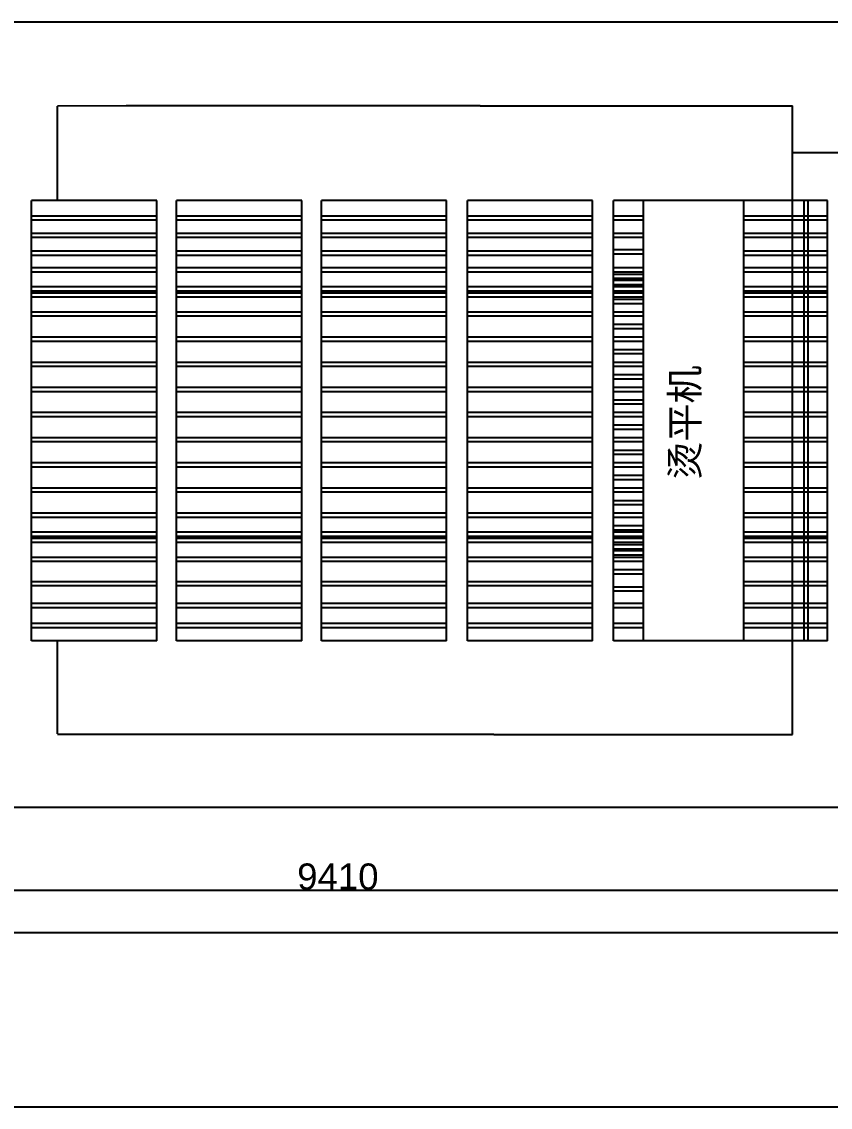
# Model space of a CAD drawing. Header units: millimetres. Extents: x 8553 to 58453, y 11523 to 43612.
# Drawn here: x 45042 to 49673, y 11523 to 17740 of the extents above; entities that cross this region are included whole.
import ezdxf

# ---------------------------------------------------------------- set-up
doc = ezdxf.new("R2010")
doc.units = ezdxf.units.MM
doc.header["$PDMODE"] = 35
for name, color, linetype in [('font_grey', 254, 'Continuous'), ('green', 122, 'Continuous'), ('tube_water', 120, 'Continuous'), ('wall', 250, 'Continuous')]:
    doc.layers.add(name, color=color, linetype=linetype)
doc.styles.get("Standard").update_dxf_attribs({"font": 'arial.ttf', "height": 150})
doc.dimstyles.new('ISO-25', dxfattribs={"dimtxt": 2.5, "dimasz": 2.5, "dimexe": 1.25, "dimexo": 0.625, "dimtad": 1, "dimtxsty": 'Standard', "dimcen": 2.5, "dimadec": 0, "dimazin": 0, "dimtfac": 1, "dimtmove": 0, "dimatfit": 3, "dimfxl": 1, "dimarcsym": 0})

# ---------------------------------------------------------------- blocks, each defined once
blk = doc.blocks.new('*D32')
at = {"layer": 'Defpoints', "color": 0, "transparency": 16777216}
for p in [(42148.1, 13239.9), (51558.1, 13239.9), (51558.1, 12766.1)]:
    blk.add_point(p, dxfattribs=at)
at = {"layer": 'font_grey', "color": 0, "lineweight": -2, "transparency": 16777216}
for p, q in [((42148.1, 13239.3), (42148.1, 12764.9)), ((51558.1, 13239.3), (51558.1, 12764.9)), ((42150.6, 12766.1), (51555.6, 12766.1))]:
    blk.add_line(p, q, dxfattribs=at)
at = {"layer": 'font_grey', "color": 0, "transparency": 16777216}
for points in [[(42150.6, 12766.5), (42150.6, 12765.7), (42148.1, 12766.1)], [(51555.6, 12766.5), (51555.6, 12765.7), (51558.1, 12766.1)]]:
    blk.add_solid(points, dxfattribs=at)
at = {"layer": 'font_grey', "color": 0, "transparency": 16777216, "insert": (46853.1, 12843.3), "char_height": 150, "attachment_point": 5}
blk.add_mtext('9410', dxfattribs=at)

msp = doc.modelspace()

# ---------------------------------------------------------------- linework, layer by layer
for p, q in [((45641.08, 17257.987), (45246.281, 17256.786)), ((45246.281, 16720.386), (45246.281, 17256.786)), ((47667.136, 17257.987), (45641.08, 17257.987)), ((47667.136, 17257.987), (49456.39, 17257.987)), ((49456.39, 13657.987), (49456.39, 17257.987)), ((45098.708, 14195.187), (45098.708, 16716.787)), ((45815.813, 16716.787), (45098.708, 16716.787)), ((45815.813, 14195.187), (45815.813, 16716.787)), ((45928.764, 14195.187), (45928.764, 16716.787)), ((46645.869, 16716.787), (45928.764, 16716.787)), ((46645.869, 14195.187), (46645.869, 16716.787)), ((46758.82, 14195.187), (46758.82, 16716.787)), ((47475.925, 16716.787), (46758.82, 16716.787)), ((47475.925, 14195.187), (47475.925, 16716.787)), ((47594.82, 14195.187), (47594.82, 16716.787)), ((48311.925, 16716.787), (47594.82, 16716.787)), ((48311.925, 14195.187), (48311.925, 16716.787)), ((48430.727, 14195.187), (48430.727, 16716.787)), ((49177.412, 16716.787), (48430.727, 16716.787)), ((48603.19, 14195.187), (48603.19, 16716.787)), ((49177.412, 14195.187), (49177.412, 16716.787)), ((49657.412, 16716.787), (49177.412, 16716.787)), ((49522.941, 14195.187), (49522.941, 16716.787)), ((49546.941, 14195.187), (49546.941, 16716.787)), ((49657.412, 14195.187), (49657.412, 16716.787)), ((45815.813, 16626.711), (45098.708, 16626.711)), ((45815.813, 16602.711), (45098.708, 16602.711)), ((46645.869, 16626.711), (45928.764, 16626.711)), ((46645.869, 16602.711), (45928.764, 16602.711)), ((47475.925, 16626.711), (46758.82, 16626.711)), ((47475.925, 16602.711), (46758.82, 16602.711)), ((48311.925, 16626.711), (47594.82, 16626.711)), ((48311.925, 16602.711), (47594.82, 16602.711)), ((48603.19, 16626.711), (48430.727, 16626.711)), ((48603.19, 16602.711), (48430.727, 16602.711)), ((49657.412, 16626.711), (49177.412, 16626.711)), ((49657.412, 16602.711), (49177.412, 16602.711)), ((45098.708, 14315.187), (45098.708, 16596.787)), ((45928.764, 14315.187), (45928.764, 16596.787)), ((46758.82, 14315.187), (46758.82, 16596.787)), ((49177.412, 14315.187), (49177.412, 16596.787)), ((45815.813, 16527.237), (45098.708, 16527.237)), ((45815.813, 16503.237), (45098.708, 16503.237)), ((46645.869, 16527.237), (45928.764, 16527.237)), ((46645.869, 16503.237), (45928.764, 16503.237)), ((47475.925, 16527.237), (46758.82, 16527.237)), ((47475.925, 16503.237), (46758.82, 16503.237)), ((48311.925, 16527.237), (47594.82, 16527.237)), ((48311.925, 16503.237), (47594.82, 16503.237)), ((48603.19, 16527.237), (48430.727, 16527.237)), ((48603.19, 16503.237), (48430.727, 16503.237)), ((49657.412, 16527.237), (49177.412, 16527.237)), ((49657.412, 16503.237), (49177.412, 16503.237)), ((45815.813, 16425.403), (45098.708, 16425.403)), ((46645.869, 16425.403), (45928.764, 16425.403)), ((47475.925, 16425.403), (46758.82, 16425.403)), ((48311.925, 16425.403), (47594.82, 16425.403)), ((48603.19, 16432.773), (48430.727, 16432.773)), ((49657.412, 16425.403), (49177.412, 16425.403)), ((45815.813, 16401.403), (45098.708, 16401.403)), ((46645.869, 16401.403), (45928.764, 16401.403)), ((47475.925, 16401.403), (46758.82, 16401.403)), ((48311.925, 16401.403), (47594.82, 16401.403)), ((48603.19, 16408.773), (48430.727, 16408.773)), ((49657.412, 16401.403), (49177.412, 16401.403)), ((45815.813, 16329.781), (45098.708, 16329.781)), ((45815.813, 16305.781), (45098.708, 16305.781)), ((46645.869, 16329.781), (45928.764, 16329.781)), ((46645.869, 16305.781), (45928.764, 16305.781)), ((47475.925, 16329.781), (46758.82, 16329.781)), ((47475.925, 16305.781), (46758.82, 16305.781)), ((48311.925, 16329.781), (47594.82, 16329.781)), ((48311.925, 16305.781), (47594.82, 16305.781)), ((48603.19, 16329.781), (48430.727, 16329.781)), ((48603.19, 16305.781), (48430.727, 16305.781)), ((48603.19, 16292.981), (48430.727, 16292.981)), ((49657.412, 16329.781), (49177.412, 16329.781)), ((49657.412, 16305.781), (49177.412, 16305.781)), ((48603.19, 16268.981), (48430.727, 16268.981)), ((48603.19, 16257.781), (48430.727, 16257.781)), ((48603.19, 16233.781), (48430.727, 16233.781)), ((45815.813, 16220.981), (45098.708, 16220.981)), ((45815.813, 16220.981), (45098.708, 16220.981)), ((45815.813, 16220.981), (45098.708, 16220.981)), ((45815.813, 16220.981), (45098.708, 16220.981)), ((45815.813, 16196.981), (45098.708, 16196.981)), ((45815.813, 16196.981), (45098.708, 16196.981)), ((45815.813, 16196.981), (45098.708, 16196.981)), ((45815.813, 16196.981), (45098.708, 16196.981)), ((45815.813, 16185.781), (45098.708, 16185.781)), ((45815.813, 16185.781), (45098.708, 16185.781)), ((45815.813, 16185.781), (45098.708, 16185.781)), ((46645.869, 16220.981), (45928.764, 16220.981)), ((46645.869, 16220.981), (45928.764, 16220.981)), ((46645.869, 16220.981), (45928.764, 16220.981)), ((46645.869, 16220.981), (45928.764, 16220.981)), ((46645.869, 16196.981), (45928.764, 16196.981)), ((46645.869, 16196.981), (45928.764, 16196.981)), ((46645.869, 16196.981), (45928.764, 16196.981)), ((46645.869, 16196.981), (45928.764, 16196.981)), ((46645.869, 16185.781), (45928.764, 16185.781)), ((46645.869, 16185.781), (45928.764, 16185.781)), ((46645.869, 16185.781), (45928.764, 16185.781)), ((47475.925, 16220.981), (46758.82, 16220.981)), ((47475.925, 16220.981), (46758.82, 16220.981)), ((47475.925, 16220.981), (46758.82, 16220.981)), ((47475.925, 16220.981), (46758.82, 16220.981)), ((47475.925, 16196.981), (46758.82, 16196.981)), ((47475.925, 16196.981), (46758.82, 16196.981)), ((47475.925, 16196.981), (46758.82, 16196.981)), ((47475.925, 16196.981), (46758.82, 16196.981)), ((47475.925, 16185.781), (46758.82, 16185.781)), ((47475.925, 16185.781), (46758.82, 16185.781)), ((47475.925, 16185.781), (46758.82, 16185.781)), ((48311.925, 16220.981), (47594.82, 16220.981)), ((48311.925, 16220.981), (47594.82, 16220.981)), ((48311.925, 16220.981), (47594.82, 16220.981)), ((48311.925, 16220.981), (47594.82, 16220.981)), ((48311.925, 16196.981), (47594.82, 16196.981)), ((48311.925, 16196.981), (47594.82, 16196.981)), ((48311.925, 16196.981), (47594.82, 16196.981)), ((48311.925, 16196.981), (47594.82, 16196.981)), ((48311.925, 16185.781), (47594.82, 16185.781)), ((48311.925, 16185.781), (47594.82, 16185.781)), ((48311.925, 16185.781), (47594.82, 16185.781)), ((48603.19, 16220.981), (48430.727, 16220.981)), ((48603.19, 16196.981), (48430.727, 16196.981)), ((48603.19, 16185.781), (48430.727, 16185.781)), ((49657.412, 16220.981), (49177.412, 16220.981)), ((49657.412, 16220.981), (49177.412, 16220.981)), ((49657.412, 16220.981), (49177.412, 16220.981)), ((49657.412, 16220.981), (49177.412, 16220.981)), ((49657.412, 16196.981), (49177.412, 16196.981)), ((49657.412, 16196.981), (49177.412, 16196.981)), ((49657.412, 16196.981), (49177.412, 16196.981)), ((49657.412, 16196.981), (49177.412, 16196.981)), ((49657.412, 16185.781), (49177.412, 16185.781)), ((49657.412, 16185.781), (49177.412, 16185.781)), ((49657.412, 16185.781), (49177.412, 16185.781)), ((45815.813, 16161.781), (45098.708, 16161.781)), ((45815.813, 16161.781), (45098.708, 16161.781)), ((45815.813, 16161.781), (45098.708, 16161.781)), ((46645.869, 16161.781), (45928.764, 16161.781)), ((46645.869, 16161.781), (45928.764, 16161.781)), ((46645.869, 16161.781), (45928.764, 16161.781)), ((47475.925, 16161.781), (46758.82, 16161.781)), ((47475.925, 16161.781), (46758.82, 16161.781)), ((47475.925, 16161.781), (46758.82, 16161.781)), ((48311.925, 16161.781), (47594.82, 16161.781)), ((48311.925, 16161.781), (47594.82, 16161.781)), ((48311.925, 16161.781), (47594.82, 16161.781)), ((48603.19, 16161.781), (48430.727, 16161.781)), ((48603.19, 16148.981), (48430.727, 16148.981)), ((48603.19, 16124.981), (48430.727, 16124.981)), ((49657.412, 16161.781), (49177.412, 16161.781)), ((49657.412, 16161.781), (49177.412, 16161.781)), ((49657.412, 16161.781), (49177.412, 16161.781)), ((45815.813, 16076.981), (45098.708, 16076.981)), ((45815.813, 16076.981), (45098.708, 16076.981)), ((45815.813, 16076.981), (45098.708, 16076.981)), ((45815.813, 16052.981), (45098.708, 16052.981)), ((45815.813, 16052.981), (45098.708, 16052.981)), ((45815.813, 16052.981), (45098.708, 16052.981)), ((46645.869, 16076.981), (45928.764, 16076.981)), ((46645.869, 16076.981), (45928.764, 16076.981)), ((46645.869, 16076.981), (45928.764, 16076.981)), ((46645.869, 16052.981), (45928.764, 16052.981)), ((46645.869, 16052.981), (45928.764, 16052.981)), ((46645.869, 16052.981), (45928.764, 16052.981)), ((47475.925, 16076.981), (46758.82, 16076.981)), ((47475.925, 16076.981), (46758.82, 16076.981)), ((47475.925, 16076.981), (46758.82, 16076.981)), ((47475.925, 16052.981), (46758.82, 16052.981)), ((47475.925, 16052.981), (46758.82, 16052.981)), ((47475.925, 16052.981), (46758.82, 16052.981)), ((48311.925, 16076.981), (47594.82, 16076.981)), ((48311.925, 16076.981), (47594.82, 16076.981)), ((48311.925, 16076.981), (47594.82, 16076.981)), ((48311.925, 16052.981), (47594.82, 16052.981)), ((48311.925, 16052.981), (47594.82, 16052.981)), ((48311.925, 16052.981), (47594.82, 16052.981)), ((48603.19, 16076.981), (48430.727, 16076.981)), ((48603.19, 16052.981), (48430.727, 16052.981)), ((49657.412, 16076.981), (49177.412, 16076.981)), ((49657.412, 16076.981), (49177.412, 16076.981)), ((49657.412, 16076.981), (49177.412, 16076.981)), ((49657.412, 16052.981), (49177.412, 16052.981)), ((49657.412, 16052.981), (49177.412, 16052.981)), ((49657.412, 16052.981), (49177.412, 16052.981)), ((48603.19, 16004.981), (48430.727, 16004.981)), ((48603.19, 15980.981), (48430.727, 15980.981)), ((45815.813, 15932.981), (45098.708, 15932.981)), ((46645.869, 15932.981), (45928.764, 15932.981)), ((47475.925, 15932.981), (46758.82, 15932.981)), ((48311.925, 15932.981), (47594.82, 15932.981)), ((48603.19, 15932.981), (48430.727, 15932.981)), ((49657.412, 15932.981), (49177.412, 15932.981)), ((45815.813, 15908.981), (45098.708, 15908.981)), ((46645.869, 15908.981), (45928.764, 15908.981)), ((47475.925, 15908.981), (46758.82, 15908.981)), ((48311.925, 15908.981), (47594.82, 15908.981)), ((48603.19, 15908.981), (48430.727, 15908.981)), ((48603.19, 15860.981), (48430.727, 15860.981)), ((49657.412, 15908.981), (49177.412, 15908.981)), ((48603.19, 15836.981), (48430.727, 15836.981)), ((45815.813, 15788.981), (45098.708, 15788.981)), ((45815.813, 15788.981), (45098.708, 15788.981)), ((45815.813, 15788.981), (45098.708, 15788.981)), ((45815.813, 15764.981), (45098.708, 15764.981)), ((45815.813, 15764.981), (45098.708, 15764.981)), ((45815.813, 15764.981), (45098.708, 15764.981)), ((46645.869, 15788.981), (45928.764, 15788.981)), ((46645.869, 15788.981), (45928.764, 15788.981)), ((46645.869, 15788.981), (45928.764, 15788.981)), ((46645.869, 15764.981), (45928.764, 15764.981)), ((46645.869, 15764.981), (45928.764, 15764.981)), ((46645.869, 15764.981), (45928.764, 15764.981)), ((47475.925, 15788.981), (46758.82, 15788.981)), ((47475.925, 15788.981), (46758.82, 15788.981)), ((47475.925, 15788.981), (46758.82, 15788.981)), ((47475.925, 15764.981), (46758.82, 15764.981)), ((47475.925, 15764.981), (46758.82, 15764.981)), ((47475.925, 15764.981), (46758.82, 15764.981)), ((48311.925, 15788.981), (47594.82, 15788.981)), ((48311.925, 15788.981), (47594.82, 15788.981)), ((48311.925, 15788.981), (47594.82, 15788.981)), ((48311.925, 15764.981), (47594.82, 15764.981)), ((48311.925, 15764.981), (47594.82, 15764.981)), ((48311.925, 15764.981), (47594.82, 15764.981)), ((48603.19, 15788.981), (48430.727, 15788.981)), ((48603.19, 15764.981), (48430.727, 15764.981)), ((49657.412, 15788.981), (49177.412, 15788.981)), ((49657.412, 15788.981), (49177.412, 15788.981)), ((49657.412, 15788.981), (49177.412, 15788.981)), ((49657.412, 15764.981), (49177.412, 15764.981)), ((49657.412, 15764.981), (49177.412, 15764.981)), ((49657.412, 15764.981), (49177.412, 15764.981)), ((48603.19, 15716.981), (48430.727, 15716.981)), ((48603.19, 15692.981), (48430.727, 15692.981)), ((45815.813, 15644.981), (45098.708, 15644.981)), ((45815.813, 15644.981), (45098.708, 15644.981)), ((45815.813, 15644.981), (45098.708, 15644.981)), ((45815.813, 15644.981), (45098.708, 15644.981)), ((45815.813, 15644.981), (45098.708, 15644.981)), ((45815.813, 15620.981), (45098.708, 15620.981)), ((45815.813, 15620.981), (45098.708, 15620.981)), ((45815.813, 15620.981), (45098.708, 15620.981)), ((45815.813, 15620.981), (45098.708, 15620.981)), ((45815.813, 15620.981), (45098.708, 15620.981)), ((46645.869, 15644.981), (45928.764, 15644.981)), ((46645.869, 15644.981), (45928.764, 15644.981)), ((46645.869, 15644.981), (45928.764, 15644.981)), ((46645.869, 15644.981), (45928.764, 15644.981)), ((46645.869, 15644.981), (45928.764, 15644.981)), ((46645.869, 15620.981), (45928.764, 15620.981)), ((46645.869, 15620.981), (45928.764, 15620.981)), ((46645.869, 15620.981), (45928.764, 15620.981)), ((46645.869, 15620.981), (45928.764, 15620.981)), ((46645.869, 15620.981), (45928.764, 15620.981)), ((47475.925, 15644.981), (46758.82, 15644.981)), ((47475.925, 15644.981), (46758.82, 15644.981)), ((47475.925, 15644.981), (46758.82, 15644.981)), ((47475.925, 15644.981), (46758.82, 15644.981)), ((47475.925, 15644.981), (46758.82, 15644.981)), ((47475.925, 15620.981), (46758.82, 15620.981)), ((47475.925, 15620.981), (46758.82, 15620.981)), ((47475.925, 15620.981), (46758.82, 15620.981)), ((47475.925, 15620.981), (46758.82, 15620.981)), ((47475.925, 15620.981), (46758.82, 15620.981)), ((48311.925, 15644.981), (47594.82, 15644.981)), ((48311.925, 15644.981), (47594.82, 15644.981)), ((48311.925, 15644.981), (47594.82, 15644.981)), ((48311.925, 15644.981), (47594.82, 15644.981)), ((48311.925, 15644.981), (47594.82, 15644.981)), ((48311.925, 15620.981), (47594.82, 15620.981)), ((48311.925, 15620.981), (47594.82, 15620.981)), ((48311.925, 15620.981), (47594.82, 15620.981)), ((48311.925, 15620.981), (47594.82, 15620.981)), ((48311.925, 15620.981), (47594.82, 15620.981)), ((48603.19, 15644.981), (48430.727, 15644.981)), ((48603.19, 15620.981), (48430.727, 15620.981)), ((49657.412, 15644.981), (49177.412, 15644.981)), ((49657.412, 15644.981), (49177.412, 15644.981)), ((49657.412, 15644.981), (49177.412, 15644.981)), ((49657.412, 15644.981), (49177.412, 15644.981)), ((49657.412, 15644.981), (49177.412, 15644.981)), ((49657.412, 15620.981), (49177.412, 15620.981)), ((49657.412, 15620.981), (49177.412, 15620.981)), ((49657.412, 15620.981), (49177.412, 15620.981)), ((49657.412, 15620.981), (49177.412, 15620.981)), ((49657.412, 15620.981), (49177.412, 15620.981)), ((48603.19, 15572.981), (48430.727, 15572.981)), ((48603.19, 15548.981), (48430.727, 15548.981)), ((45815.813, 15500.981), (45098.708, 15500.981)), ((45815.813, 15500.981), (45098.708, 15500.981)), ((45815.813, 15500.981), (45098.708, 15500.981)), ((45815.813, 15500.981), (45098.708, 15500.981)), ((46645.869, 15500.981), (45928.764, 15500.981)), ((46645.869, 15500.981), (45928.764, 15500.981)), ((46645.869, 15500.981), (45928.764, 15500.981)), ((46645.869, 15500.981), (45928.764, 15500.981)), ((47475.925, 15500.981), (46758.82, 15500.981)), ((47475.925, 15500.981), (46758.82, 15500.981)), ((47475.925, 15500.981), (46758.82, 15500.981)), ((47475.925, 15500.981), (46758.82, 15500.981)), ((48311.925, 15500.981), (47594.82, 15500.981)), ((48311.925, 15500.981), (47594.82, 15500.981)), ((48311.925, 15500.981), (47594.82, 15500.981)), ((48311.925, 15500.981), (47594.82, 15500.981)), ((48603.19, 15500.981), (48430.727, 15500.981)), ((49657.412, 15500.981), (49177.412, 15500.981)), ((49657.412, 15500.981), (49177.412, 15500.981)), ((49657.412, 15500.981), (49177.412, 15500.981)), ((49657.412, 15500.981), (49177.412, 15500.981)), ((45815.813, 15476.981), (45098.708, 15476.981)), ((45815.813, 15476.981), (45098.708, 15476.981)), ((45815.813, 15476.981), (45098.708, 15476.981)), ((45815.813, 15476.981), (45098.708, 15476.981)), ((46645.869, 15476.981), (45928.764, 15476.981)), ((46645.869, 15476.981), (45928.764, 15476.981)), ((46645.869, 15476.981), (45928.764, 15476.981)), ((46645.869, 15476.981), (45928.764, 15476.981)), ((47475.925, 15476.981), (46758.82, 15476.981)), ((47475.925, 15476.981), (46758.82, 15476.981)), ((47475.925, 15476.981), (46758.82, 15476.981)), ((47475.925, 15476.981), (46758.82, 15476.981)), ((48311.925, 15476.981), (47594.82, 15476.981)), ((48311.925, 15476.981), (47594.82, 15476.981)), ((48311.925, 15476.981), (47594.82, 15476.981)), ((48311.925, 15476.981), (47594.82, 15476.981)), ((48603.19, 15476.981), (48430.727, 15476.981)), ((48603.19, 15428.981), (48430.727, 15428.981)), ((49657.412, 15476.981), (49177.412, 15476.981)), ((49657.412, 15476.981), (49177.412, 15476.981)), ((49657.412, 15476.981), (49177.412, 15476.981)), ((49657.412, 15476.981), (49177.412, 15476.981)), ((45815.813, 15356.981), (45098.708, 15356.981)), ((45815.813, 15356.981), (45098.708, 15356.981)), ((46645.869, 15356.981), (45928.764, 15356.981)), ((46645.869, 15356.981), (45928.764, 15356.981)), ((47475.925, 15356.981), (46758.82, 15356.981)), ((47475.925, 15356.981), (46758.82, 15356.981)), ((48311.925, 15356.981), (47594.82, 15356.981)), ((48311.925, 15356.981), (47594.82, 15356.981)), ((48603.19, 15404.981), (48430.727, 15404.981)), ((48603.19, 15356.981), (48430.727, 15356.981)), ((49657.412, 15356.981), (49177.412, 15356.981)), ((49657.412, 15356.981), (49177.412, 15356.981)), ((45815.813, 15332.981), (45098.708, 15332.981)), ((45815.813, 15332.981), (45098.708, 15332.981)), ((46645.869, 15332.981), (45928.764, 15332.981)), ((46645.869, 15332.981), (45928.764, 15332.981)), ((47475.925, 15332.981), (46758.82, 15332.981)), ((47475.925, 15332.981), (46758.82, 15332.981)), ((48311.925, 15332.981), (47594.82, 15332.981)), ((48311.925, 15332.981), (47594.82, 15332.981)), ((48603.19, 15332.981), (48430.727, 15332.981)), ((49657.412, 15332.981), (49177.412, 15332.981)), ((49657.412, 15332.981), (49177.412, 15332.981)), ((48603.19, 15284.981), (48430.727, 15284.981)), ((48603.19, 15260.981), (48430.727, 15260.981)), ((45815.813, 15212.981), (45098.708, 15212.981)), ((45815.813, 15212.981), (45098.708, 15212.981)), ((45815.813, 15188.981), (45098.708, 15188.981)), ((45815.813, 15188.981), (45098.708, 15188.981)), ((46645.869, 15212.981), (45928.764, 15212.981)), ((46645.869, 15212.981), (45928.764, 15212.981)), ((46645.869, 15188.981), (45928.764, 15188.981)), ((46645.869, 15188.981), (45928.764, 15188.981)), ((47475.925, 15212.981), (46758.82, 15212.981)), ((47475.925, 15212.981), (46758.82, 15212.981)), ((47475.925, 15188.981), (46758.82, 15188.981)), ((47475.925, 15188.981), (46758.82, 15188.981)), ((48311.925, 15212.981), (47594.82, 15212.981)), ((48311.925, 15212.981), (47594.82, 15212.981)), ((48311.925, 15188.981), (47594.82, 15188.981)), ((48311.925, 15188.981), (47594.82, 15188.981)), ((48603.19, 15212.981), (48430.727, 15212.981)), ((48603.19, 15188.981), (48430.727, 15188.981)), ((49657.412, 15212.981), (49177.412, 15212.981)), ((49657.412, 15212.981), (49177.412, 15212.981)), ((49657.412, 15188.981), (49177.412, 15188.981)), ((49657.412, 15188.981), (49177.412, 15188.981)), ((48603.19, 15140.981), (48430.727, 15140.981)), ((48603.19, 15116.981), (48430.727, 15116.981)), ((45815.813, 15068.981), (45098.708, 15068.981)), ((45815.813, 15068.981), (45098.708, 15068.981)), ((45815.813, 15068.981), (45098.708, 15068.981)), ((45815.813, 15068.981), (45098.708, 15068.981)), ((46645.869, 15068.981), (45928.764, 15068.981)), ((46645.869, 15068.981), (45928.764, 15068.981)), ((46645.869, 15068.981), (45928.764, 15068.981)), ((46645.869, 15068.981), (45928.764, 15068.981)), ((47475.925, 15068.981), (46758.82, 15068.981)), ((47475.925, 15068.981), (46758.82, 15068.981)), ((47475.925, 15068.981), (46758.82, 15068.981)), ((47475.925, 15068.981), (46758.82, 15068.981)), ((48311.925, 15068.981), (47594.82, 15068.981)), ((48311.925, 15068.981), (47594.82, 15068.981)), ((48311.925, 15068.981), (47594.82, 15068.981)), ((48311.925, 15068.981), (47594.82, 15068.981)), ((48603.19, 15068.981), (48430.727, 15068.981)), ((49657.412, 15068.981), (49177.412, 15068.981)), ((49657.412, 15068.981), (49177.412, 15068.981)), ((49657.412, 15068.981), (49177.412, 15068.981)), ((49657.412, 15068.981), (49177.412, 15068.981)), ((45815.813, 15044.981), (45098.708, 15044.981)), ((45815.813, 15044.981), (45098.708, 15044.981)), ((45815.813, 15044.981), (45098.708, 15044.981)), ((45815.813, 15044.981), (45098.708, 15044.981)), ((46645.869, 15044.981), (45928.764, 15044.981)), ((46645.869, 15044.981), (45928.764, 15044.981)), ((46645.869, 15044.981), (45928.764, 15044.981)), ((46645.869, 15044.981), (45928.764, 15044.981)), ((47475.925, 15044.981), (46758.82, 15044.981)), ((47475.925, 15044.981), (46758.82, 15044.981)), ((47475.925, 15044.981), (46758.82, 15044.981)), ((47475.925, 15044.981), (46758.82, 15044.981)), ((48311.925, 15044.981), (47594.82, 15044.981)), ((48311.925, 15044.981), (47594.82, 15044.981)), ((48311.925, 15044.981), (47594.82, 15044.981)), ((48311.925, 15044.981), (47594.82, 15044.981)), ((48603.19, 15044.981), (48430.727, 15044.981)), ((48603.19, 14996.981), (48430.727, 14996.981)), ((49657.412, 15044.981), (49177.412, 15044.981)), ((49657.412, 15044.981), (49177.412, 15044.981)), ((49657.412, 15044.981), (49177.412, 15044.981)), ((49657.412, 15044.981), (49177.412, 15044.981)), ((45815.813, 14924.981), (45098.708, 14924.981)), ((45815.813, 14924.981), (45098.708, 14924.981)), ((45815.813, 14924.981), (45098.708, 14924.981)), ((45815.813, 14924.981), (45098.708, 14924.981)), ((46645.869, 14924.981), (45928.764, 14924.981)), ((46645.869, 14924.981), (45928.764, 14924.981)), ((46645.869, 14924.981), (45928.764, 14924.981)), ((46645.869, 14924.981), (45928.764, 14924.981)), ((47475.925, 14924.981), (46758.82, 14924.981)), ((47475.925, 14924.981), (46758.82, 14924.981)), ((47475.925, 14924.981), (46758.82, 14924.981)), ((47475.925, 14924.981), (46758.82, 14924.981)), ((48311.925, 14924.981), (47594.82, 14924.981)), ((48311.925, 14924.981), (47594.82, 14924.981)), ((48311.925, 14924.981), (47594.82, 14924.981)), ((48311.925, 14924.981), (47594.82, 14924.981)), ((48603.19, 14972.981), (48430.727, 14972.981)), ((48603.19, 14924.981), (48430.727, 14924.981)), ((49657.412, 14924.981), (49177.412, 14924.981)), ((49657.412, 14924.981), (49177.412, 14924.981)), ((49657.412, 14924.981), (49177.412, 14924.981)), ((49657.412, 14924.981), (49177.412, 14924.981)), ((45815.813, 14900.981), (45098.708, 14900.981)), ((45815.813, 14900.981), (45098.708, 14900.981)), ((45815.813, 14900.981), (45098.708, 14900.981)), ((45815.813, 14900.981), (45098.708, 14900.981)), ((46645.869, 14900.981), (45928.764, 14900.981)), ((46645.869, 14900.981), (45928.764, 14900.981)), ((46645.869, 14900.981), (45928.764, 14900.981)), ((46645.869, 14900.981), (45928.764, 14900.981)), ((47475.925, 14900.981), (46758.82, 14900.981)), ((47475.925, 14900.981), (46758.82, 14900.981)), ((47475.925, 14900.981), (46758.82, 14900.981)), ((47475.925, 14900.981), (46758.82, 14900.981)), ((48311.925, 14900.981), (47594.82, 14900.981)), ((48311.925, 14900.981), (47594.82, 14900.981)), ((48311.925, 14900.981), (47594.82, 14900.981)), ((48311.925, 14900.981), (47594.82, 14900.981)), ((48603.19, 14900.981), (48430.727, 14900.981)), ((49657.412, 14900.981), (49177.412, 14900.981)), ((49657.412, 14900.981), (49177.412, 14900.981)), ((49657.412, 14900.981), (49177.412, 14900.981)), ((49657.412, 14900.981), (49177.412, 14900.981)), ((45815.813, 14816.181), (45098.708, 14816.181)), ((46645.869, 14816.181), (45928.764, 14816.181)), ((47475.925, 14816.181), (46758.82, 14816.181)), ((48311.925, 14816.181), (47594.82, 14816.181)), ((48603.19, 14852.981), (48430.727, 14852.981)), ((48603.19, 14828.981), (48430.727, 14828.981)), ((48603.19, 14816.181), (48430.727, 14816.181)), ((49657.412, 14816.181), (49177.412, 14816.181)), ((45815.813, 14792.181), (45098.708, 14792.181)), ((45815.813, 14780.981), (45098.708, 14780.981)), ((45815.813, 14780.981), (45098.708, 14780.981)), ((45815.813, 14780.981), (45098.708, 14780.981)), ((45815.813, 14756.981), (45098.708, 14756.981)), ((45815.813, 14756.981), (45098.708, 14756.981)), ((45815.813, 14756.981), (45098.708, 14756.981)), ((46645.869, 14792.181), (45928.764, 14792.181)), ((46645.869, 14780.981), (45928.764, 14780.981)), ((46645.869, 14780.981), (45928.764, 14780.981)), ((46645.869, 14780.981), (45928.764, 14780.981)), ((46645.869, 14756.981), (45928.764, 14756.981)), ((46645.869, 14756.981), (45928.764, 14756.981)), ((46645.869, 14756.981), (45928.764, 14756.981)), ((47475.925, 14792.181), (46758.82, 14792.181)), ((47475.925, 14780.981), (46758.82, 14780.981)), ((47475.925, 14780.981), (46758.82, 14780.981)), ((47475.925, 14780.981), (46758.82, 14780.981)), ((47475.925, 14756.981), (46758.82, 14756.981)), ((47475.925, 14756.981), (46758.82, 14756.981)), ((47475.925, 14756.981), (46758.82, 14756.981)), ((48311.925, 14792.181), (47594.82, 14792.181)), ((48311.925, 14780.981), (47594.82, 14780.981)), ((48311.925, 14780.981), (47594.82, 14780.981)), ((48311.925, 14780.981), (47594.82, 14780.981)), ((48311.925, 14756.981), (47594.82, 14756.981)), ((48311.925, 14756.981), (47594.82, 14756.981)), ((48311.925, 14756.981), (47594.82, 14756.981)), ((48603.19, 14792.181), (48430.727, 14792.181)), ((48603.19, 14780.981), (48430.727, 14780.981)), ((48603.19, 14756.981), (48430.727, 14756.981)), ((48603.19, 14744.181), (48430.727, 14744.181)), ((49657.412, 14792.181), (49177.412, 14792.181)), ((49657.412, 14780.981), (49177.412, 14780.981)), ((49657.412, 14780.981), (49177.412, 14780.981)), ((49657.412, 14780.981), (49177.412, 14780.981)), ((49657.412, 14756.981), (49177.412, 14756.981)), ((49657.412, 14756.981), (49177.412, 14756.981)), ((49657.412, 14756.981), (49177.412, 14756.981)), ((45815.813, 14672.181), (45098.708, 14672.181)), ((46645.869, 14672.181), (45928.764, 14672.181)), ((47475.925, 14672.181), (46758.82, 14672.181)), ((48311.925, 14672.181), (47594.82, 14672.181)), ((48603.19, 14720.181), (48430.727, 14720.181)), ((48603.19, 14708.981), (48430.727, 14708.981)), ((48603.19, 14684.981), (48430.727, 14684.981)), ((48603.19, 14672.181), (48430.727, 14672.181)), ((49657.412, 14672.181), (49177.412, 14672.181)), ((45815.813, 14648.181), (45098.708, 14648.181)), ((46645.869, 14648.181), (45928.764, 14648.181)), ((47475.925, 14648.181), (46758.82, 14648.181)), ((48311.925, 14648.181), (47594.82, 14648.181)), ((48603.19, 14648.181), (48430.727, 14648.181)), ((49657.412, 14648.181), (49177.412, 14648.181)), ((48603.19, 14600.181), (48430.727, 14600.181)), ((48603.19, 14576.181), (48430.727, 14576.181)), ((45815.813, 14532.923), (45098.708, 14532.923)), ((45815.813, 14508.923), (45098.708, 14508.923)), ((46645.869, 14532.923), (45928.764, 14532.923)), ((46645.869, 14508.923), (45928.764, 14508.923)), ((47475.925, 14532.923), (46758.82, 14532.923)), ((47475.925, 14508.923), (46758.82, 14508.923)), ((48311.925, 14532.923), (47594.82, 14532.923)), ((48311.925, 14508.923), (47594.82, 14508.923)), ((48603.19, 14502.37), (48430.727, 14502.37)), ((49657.412, 14532.923), (49177.412, 14532.923)), ((49657.412, 14508.923), (49177.412, 14508.923)), ((48603.19, 14478.37), (48430.727, 14478.37)), ((45815.813, 14408.181), (45098.708, 14408.181)), ((45815.813, 14384.181), (45098.708, 14384.181)), ((46645.869, 14408.181), (45928.764, 14408.181)), ((46645.869, 14384.181), (45928.764, 14384.181)), ((47475.925, 14408.181), (46758.82, 14408.181)), ((47475.925, 14384.181), (46758.82, 14384.181)), ((48311.925, 14408.181), (47594.82, 14408.181)), ((48311.925, 14384.181), (47594.82, 14384.181)), ((48603.19, 14408.181), (48430.727, 14408.181)), ((48603.19, 14384.181), (48430.727, 14384.181)), ((49657.412, 14408.181), (49177.412, 14408.181)), ((49657.412, 14384.181), (49177.412, 14384.181)), ((45815.813, 14293.403), (45098.708, 14293.403)), ((45815.813, 14269.403), (45098.708, 14269.403)), ((46645.869, 14293.403), (45928.764, 14293.403)), ((46645.869, 14269.403), (45928.764, 14269.403)), ((47475.925, 14293.403), (46758.82, 14293.403)), ((47475.925, 14269.403), (46758.82, 14269.403)), ((48311.925, 14293.403), (47594.82, 14293.403)), ((48311.925, 14269.403), (47594.82, 14269.403)), ((48603.19, 14293.403), (48430.727, 14293.403)), ((48603.19, 14269.403), (48430.727, 14269.403)), ((49657.412, 14293.403), (49177.412, 14293.403)), ((49657.412, 14269.403), (49177.412, 14269.403)), ((45815.813, 14195.187), (45098.708, 14195.187)), ((45246.281, 13661.586), (45246.281, 14198.786)), ((46645.869, 14195.187), (45928.764, 14195.187)), ((47475.925, 14195.187), (46758.82, 14195.187)), ((48311.925, 14195.187), (47594.82, 14195.187)), ((49177.412, 14195.187), (48430.727, 14195.187)), ((49657.412, 14195.187), (49177.412, 14195.187)), ((45721.08, 13657.987), (45246.281, 13657.987)), ((47747.136, 13657.987), (45721.08, 13657.987)), ((47747.136, 13657.987), (49456.39, 13657.987))]:
    msp.add_line(p, q)
at = {"layer": 'green'}
msp.add_lwpolyline([(42148.115, 13239.898), (42148.115, 17739.898), (51558.115, 17739.898), (51558.115, 13239.898)], close=True, dxfattribs=at)
at = {"layer": 'tube_water'}
msp.add_line((52157.241, 16989.558), (49456.39, 16989.558), dxfattribs=at)
at = {"layer": 'wall'}
for p, q in [((52819.244, 12522.963), (30453.433, 12522.963)), ((56553.433, 11522.963), (23453.433, 11522.963))]:
    msp.add_line(p, q, dxfattribs=at)

# ---------------------------------------------------------------- texts
at = {"color": 1, "insert": (48760.202, 15116.85), "char_height": 160, "attachment_point": 1, "rotation": 90}
msp.add_mtext_dynamic_manual_height_columns('{\\fSimSun|b0|i0|c134|p2;烫平机}', width=2002.03199, gutter_width=1000, heights=[0], dxfattribs=at)

# ---------------------------------------------------------------- dimensions: what is measured, and where the dimension line sits
at = {"layer": 'font_grey'}
dim = msp.add_linear_dim(base=(51558.115, 12766.1), p1=(42148.115, 13239.898), p2=(51558.115, 13239.898), dimstyle='ISO-25', dxfattribs=at)
dim.commit()
dim.dimension.update_dxf_attribs({"geometry": '*D32', "text_midpoint": (46853.115, 12843.311)})

doc.saveas('drawing.dxf')
